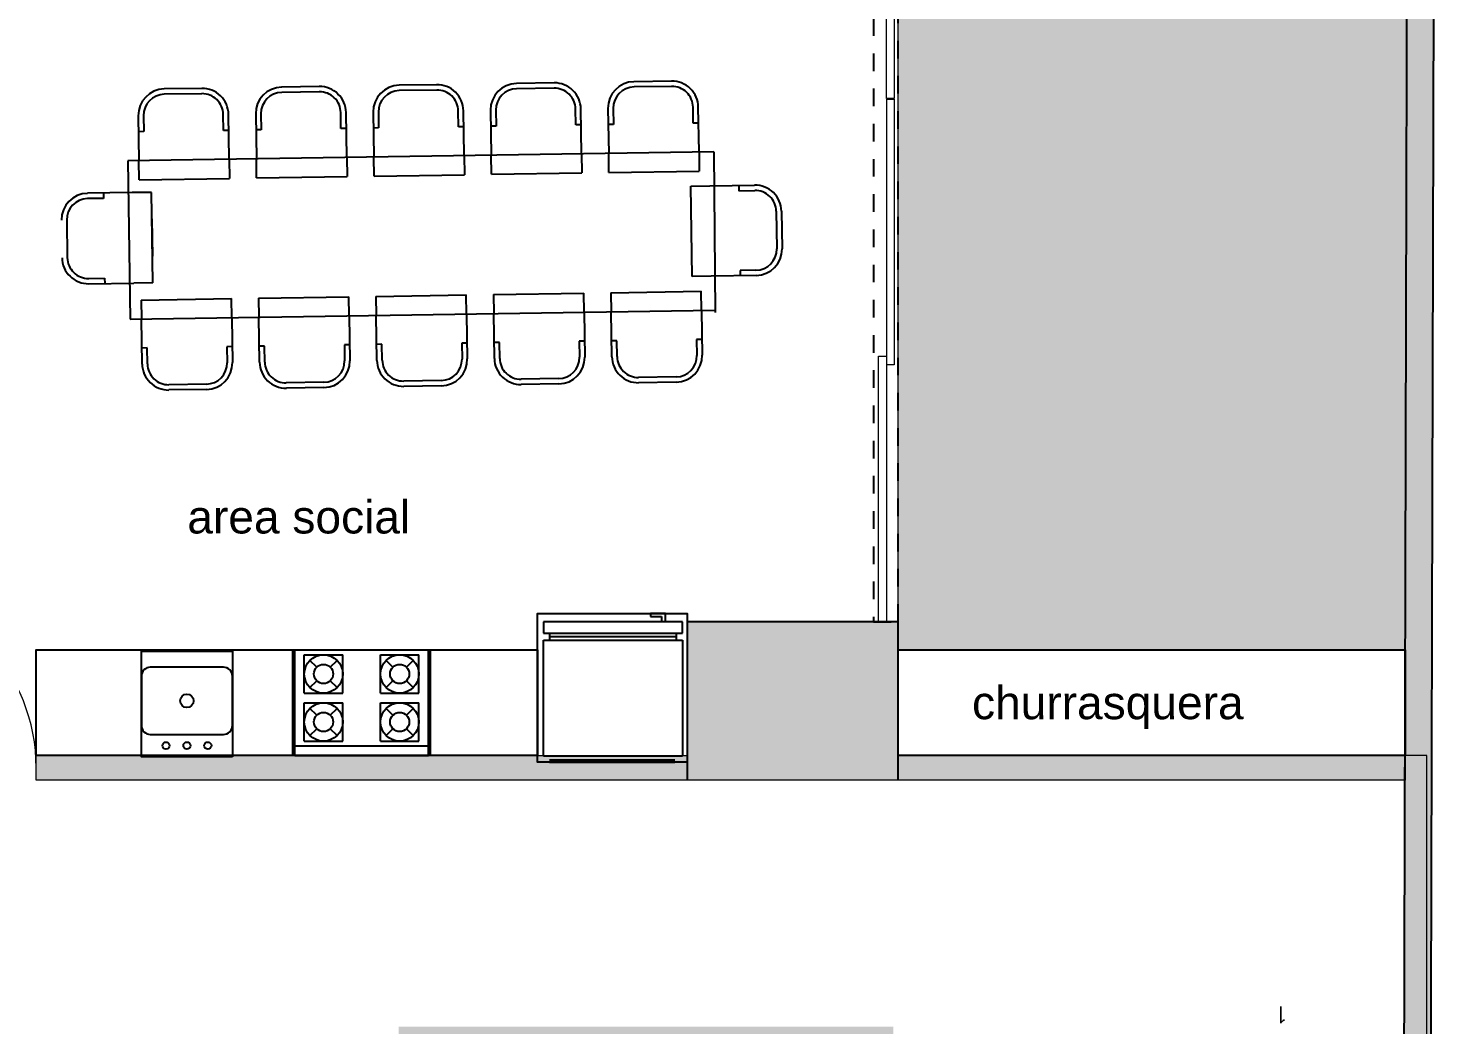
# Model space of a CAD drawing. Header units: metres. Extents: x -598 to 357, y -242 to 574.
# Drawn here: x -297.59 to -289.58, y 297.98 to 303.64 of the extents above; entities that cross this region are included whole.
import ezdxf

# ---------------------------------------------------------------- set-up
doc = ezdxf.new("R2010")
doc.units = ezdxf.units.M
doc.linetypes.add('xref_Nivel TIPICO$0$HIDDEN2', pattern=[0.1875, 0.125, -0.0625])
for name, color, linetype in [('000-GRADAS', 2, 'Continuous'), ('APTOS_SPZ_MCH_N2 MUNI$0$Muebles', 1, 'Continuous'), ('T-texto', 8, 'Continuous'), ('xref_Nivel TIPICO$0$C-cocinas', 1, 'Continuous'), ('xref_Nivel TIPICO$0$D-dintel mamposteria', 1, 'Continuous'), ('xref_Nivel TIPICO$0$H-hatch mamposteria', 8, 'Continuous'), ('xref_Nivel TIPICO$0$M-lavatrastos', 1, 'Continuous'), ('xref_Nivel TIPICO$0$M-refri', 1, 'Continuous'), ('xref_Nivel TIPICO$0$X-XREF', 7, 'Continuous'), ('ZXREF_GRADAS_Nx$0$GRADAS T', 8, 'Continuous')]:
    doc.layers.add(name, color=color, linetype=linetype)
for name, color, linetype, lineweight in [('Muro Mamspoteria', 5, 'Continuous', 9), ('PARQUEOS', 252, 'Continuous', 0), ('xref_Nivel PB$0$P-puerta', 1, 'Continuous', 18), ('xref_Nivel TIPICO$0$P-puerta', 1, 'Continuous', 18)]:
    doc.layers.add(name, color=color, linetype=linetype, lineweight=lineweight)
doc.styles.get("Standard").update_dxf_attribs({"font": 'arial.ttf'})
doc.styles.add('ZXREF_GRADAS_Nx$0$E-DIM', font='romans.shx')

# ---------------------------------------------------------------- blocks, each defined once
blk = doc.blocks.new('ZXREF_GRADAS_Nx')
at = {"layer": 'ZXREF_GRADAS_Nx$0$GRADAS T', "insert": (55.1355, 54.1931), "char_height": 0.0938, "attachment_point": 1, "style": 'ZXREF_GRADAS_Nx$0$E-DIM'}
blk.add_mtext_dynamic_manual_height_columns('1', width=0.006337, gutter_width=0.4688, heights=[0], dxfattribs=at)
blk = doc.blocks.new('*U311')
at = {"layer": 'xref_Nivel TIPICO$0$D-dintel mamposteria', "linetype": 'xref_Nivel TIPICO$0$HIDDEN2', "ltscale": 0.5}
blk.add_lwpolyline([(0.14, 0), (0, 0), (0, 5.0281), (0.14, 5.0281)], close=True, dxfattribs=at)
blk = doc.blocks.new('mesa')
at = {"layer": 'APTOS_SPZ_MCH_N2 MUNI$0$Muebles'}
for p, q in [((-294.3268, 305.5578), (-294.1135, 305.5611)), ((-294.3263, 305.5278), (-294.113, 305.5311)), ((-294.4705, 305.1505), (-294.4745, 305.4055)), ((-294.4431, 305.3154), (-294.4445, 305.4059)), ((-293.9912, 305.413), (-293.9898, 305.3224)), ((-293.9612, 305.4134), (-293.9572, 305.1585)), ((-294.4731, 305.3149), (-294.4431, 305.3154)), ((-293.9898, 305.3224), (-293.9598, 305.3229)), ((-294.6642, 305.1736), (-293.7508, 305.1804)), ((-294.6642, 305.1736), (-294.6125, 301.8442)), ((-294.4688, 305.0422), (-294.4705, 305.1505)), ((-294.4705, 305.1505), (-294.4705, 305.1505)), ((-293.9572, 305.1585), (-293.9555, 305.0502)), ((-293.7126, 301.8582), (-293.7642, 305.1803)), ((-294.6629, 305.0895), (-294.9179, 305.0856)), ((-294.8269, 305.057), (-294.9174, 305.0556)), ((-294.8273, 305.087), (-294.8269, 305.057)), ((-294.6629, 305.0895), (-294.5546, 305.0912)), ((-294.5466, 304.5779), (-294.5546, 305.0912)), ((-293.9555, 305.0502), (-294.4688, 305.0422)), ((-293.763, 305.1035), (-293.8714, 305.1018)), ((-293.8634, 304.5885), (-293.8714, 305.1018)), ((-293.763, 305.1035), (-293.5081, 305.1075)), ((-293.5986, 305.1061), (-293.5981, 305.0761)), ((-293.5981, 305.0761), (-293.5076, 305.0775)), ((-293.3858, 304.9593), (-293.3824, 304.746)), ((-293.3558, 304.9598), (-293.3524, 304.7465)), ((-295.0655, 304.9332), (-295.0622, 304.7199)), ((-295.0355, 304.9337), (-295.0322, 304.7204)), ((-294.9103, 304.6023), (-294.8198, 304.6037)), ((-294.9099, 304.5723), (-294.6549, 304.5762)), ((-294.8198, 304.6037), (-294.8193, 304.5737)), ((-294.5466, 304.5779), (-294.6549, 304.5762)), ((-293.8634, 304.5885), (-293.755, 304.5902)), ((-293.5001, 304.5942), (-293.755, 304.5902)), ((-293.5006, 304.6242), (-293.5911, 304.6228)), ((-293.5911, 304.6228), (-293.5906, 304.5928)), ((-294.6525, 304.4223), (-294.9075, 304.4183)), ((-294.8165, 304.3897), (-294.907, 304.3883)), ((-294.817, 304.4197), (-294.8165, 304.3897)), ((-294.6525, 304.4223), (-294.5442, 304.424)), ((-294.5362, 303.9107), (-294.5442, 304.424)), ((-293.7527, 304.4363), (-293.861, 304.4346)), ((-293.853, 303.9213), (-293.861, 304.4346)), ((-293.7527, 304.4363), (-293.4977, 304.4402)), ((-293.5882, 304.4388), (-293.5878, 304.4088)), ((-293.5878, 304.4088), (-293.4972, 304.4102)), ((-295.0551, 304.266), (-295.0518, 304.0527)), ((-295.0251, 304.2665), (-295.0218, 304.0532)), ((-293.3754, 304.2921), (-293.3721, 304.0788)), ((-293.3454, 304.2926), (-293.3421, 304.0793)), ((-294.9, 303.9351), (-294.8094, 303.9365)), ((-294.8995, 303.9051), (-294.6446, 303.909)), ((-294.8094, 303.9365), (-294.809, 303.9065)), ((-294.5362, 303.9107), (-294.6446, 303.909)), ((-293.853, 303.9213), (-293.7447, 303.923)), ((-293.4897, 303.927), (-293.7447, 303.923)), ((-293.4902, 303.957), (-293.5807, 303.9556)), ((-293.5807, 303.9556), (-293.5803, 303.9256)), ((-294.6422, 303.7551), (-294.8971, 303.7511)), ((-294.8066, 303.7525), (-294.8061, 303.7225)), ((-294.6422, 303.7551), (-294.5338, 303.7567)), ((-294.5259, 303.2435), (-294.5338, 303.7567)), ((-294.5338, 303.7567), (-294.5338, 303.7567)), ((-293.7423, 303.7691), (-293.8506, 303.7674)), ((-293.8506, 303.7674), (-293.8506, 303.7674)), ((-293.8426, 303.2541), (-293.8506, 303.7674)), ((-293.7423, 303.7691), (-293.4873, 303.773)), ((-293.5779, 303.7716), (-293.5774, 303.7416)), ((-294.8061, 303.7225), (-294.8967, 303.7211)), ((-293.5774, 303.7416), (-293.4869, 303.743)), ((-295.0448, 303.5988), (-295.0415, 303.3855)), ((-295.0148, 303.5993), (-295.0115, 303.3859)), ((-293.365, 303.6249), (-293.3617, 303.4116)), ((-293.335, 303.6254), (-293.3317, 303.4121)), ((-294.8896, 303.2678), (-294.7991, 303.2692)), ((-294.7991, 303.2692), (-294.7986, 303.2392)), ((-293.4798, 303.2897), (-293.5704, 303.2883)), ((-293.5704, 303.2883), (-293.5699, 303.2583)), ((-294.8891, 303.2378), (-294.6342, 303.2418)), ((-294.5259, 303.2435), (-294.6342, 303.2418)), ((-293.8426, 303.2541), (-293.7343, 303.2558)), ((-293.4794, 303.2597), (-293.7343, 303.2558)), ((-294.6318, 303.0878), (-294.8868, 303.0839)), ((-294.7957, 303.0553), (-294.8863, 303.0539)), ((-294.7962, 303.0853), (-294.7957, 303.0553)), ((-294.6318, 303.0878), (-294.5235, 303.0895)), ((-294.5155, 302.5762), (-294.5235, 303.0895)), ((-294.5235, 303.0895), (-294.5235, 303.0895)), ((-293.7319, 303.1018), (-293.8403, 303.1001)), ((-293.8403, 303.1001), (-293.8403, 303.1001)), ((-293.8323, 302.5869), (-293.8403, 303.1001)), ((-293.7319, 303.1018), (-293.477, 303.1058)), ((-293.5675, 303.1044), (-293.567, 303.0744)), ((-293.567, 303.0744), (-293.4765, 303.0758)), ((-293.3546, 302.9577), (-293.3513, 302.7444)), ((-293.3247, 302.9581), (-293.3213, 302.7448)), ((-295.0344, 302.9316), (-295.0311, 302.7183)), ((-295.0044, 302.932), (-295.0011, 302.7187)), ((-294.8792, 302.6006), (-294.7887, 302.602)), ((-294.8788, 302.5706), (-294.6238, 302.5746)), ((-294.7887, 302.602), (-294.7882, 302.572)), ((-294.5155, 302.5762), (-294.6238, 302.5746)), ((-293.8323, 302.5869), (-293.7239, 302.5885)), ((-293.469, 302.5925), (-293.7239, 302.5885)), ((-293.4695, 302.6225), (-293.56, 302.6211)), ((-293.56, 302.6211), (-293.5595, 302.5911)), ((-294.6214, 302.4206), (-294.8764, 302.4166)), ((-294.7854, 302.3881), (-294.8759, 302.3867)), ((-294.7858, 302.4181), (-294.7854, 302.3881)), ((-294.6214, 302.4206), (-294.5131, 302.4223)), ((-294.5051, 301.909), (-294.5131, 302.4223)), ((-294.5131, 302.4223), (-294.5131, 302.4223)), ((-293.7215, 302.4346), (-293.8299, 302.4329)), ((-293.8299, 302.4329), (-293.8299, 302.4329)), ((-293.8219, 301.9196), (-293.8299, 302.4329)), ((-293.7215, 302.4346), (-293.4666, 302.4386)), ((-293.5571, 302.4372), (-293.5567, 302.4072)), ((-293.5567, 302.4072), (-293.4661, 302.4086)), ((-295.024, 302.2643), (-295.0207, 302.051)), ((-294.994, 302.2648), (-294.9907, 302.0515)), ((-293.3443, 302.2904), (-293.341, 302.0771)), ((-293.3143, 302.2909), (-293.311, 302.0776)), ((-293.9203, 301.9858), (-294.4336, 301.9778)), ((-293.9203, 301.9858), (-293.9187, 301.8775)), ((-294.8689, 301.9334), (-294.7783, 301.9348)), ((-294.8684, 301.9034), (-294.6135, 301.9073)), ((-294.7783, 301.9348), (-294.7779, 301.9048)), ((-294.5051, 301.909), (-294.6135, 301.9073)), ((-294.4336, 301.9778), (-294.4319, 301.8695)), ((-294.2836, 301.9802), (-294.0703, 301.9835)), ((-293.8219, 301.9196), (-293.7136, 301.9213)), ((-293.4586, 301.9253), (-293.7136, 301.9213)), ((-293.4591, 301.9553), (-293.5496, 301.9539)), ((-293.5496, 301.9539), (-293.5492, 301.9239)), ((-294.6125, 301.8442), (-293.7126, 301.8582)), ((-294.4319, 301.8695), (-294.4319, 301.8695)), ((-294.4319, 301.8695), (-294.428, 301.6145)), ((-293.9147, 301.6225), (-293.9187, 301.8775)), ((-294.4294, 301.7051), (-294.3994, 301.7055)), ((-294.3994, 301.7055), (-294.398, 301.615)), ((-293.9461, 301.7126), (-293.9161, 301.713)), ((-293.9447, 301.622), (-293.9461, 301.7126)), ((-294.2761, 301.4969), (-294.0628, 301.5002))]:
    blk.add_line(p, q, dxfattribs=at)
for centre, radius, start, end in [((-294.3245, 305.4078), 0.15, 90.89034, 180.89034), ((-294.3245, 305.4078), 0.12, 90.89034, 180.89034), ((-294.1112, 305.4111), 0.15, 0.89034, 90.89034), ((-294.1112, 305.4111), 0.12, 0.89034, 90.89034), ((-294.9155, 304.9356), 0.15, 90.89034, 180.89034), ((-294.9155, 304.9356), 0.12, 90.89034, 180.89034), ((-293.5057, 304.9575), 0.15, 0.89034, 90.89034), ((-293.5057, 304.9575), 0.12, 0.89034, 90.89034), ((-294.9122, 304.7223), 0.15, 180.89034, 270.89034), ((-294.9122, 304.7223), 0.12, 180.89034, 270.89034), ((-293.5024, 304.7442), 0.12, 270.89034, 0.89034), ((-293.5024, 304.7442), 0.15, 270.89034, 0.89034), ((-294.9052, 304.2683), 0.15, 90.89034, 180.89034), ((-293.4954, 304.2903), 0.15, 0.89034, 90.89034), ((-293.4954, 304.2903), 0.12, 0.89034, 90.89034), ((-294.9052, 304.2683), 0.12, 90.89034, 180.89034), ((-293.4921, 304.0769), 0.12, 270.89034, 0.89034), ((-293.4921, 304.0769), 0.15, 270.89034, 0.89034), ((-294.9018, 304.055), 0.15, 180.89034, 270.89034), ((-294.9018, 304.055), 0.12, 180.89034, 270.89034), ((-294.8948, 303.6011), 0.15, 90.89034, 180.89034), ((-293.485, 303.623), 0.15, 0.89034, 90.89034), ((-294.8948, 303.6011), 0.12, 90.89034, 180.89034), ((-293.485, 303.623), 0.12, 0.89034, 90.89034), ((-294.8915, 303.3878), 0.15, 180.89034, 270.89034), ((-294.8915, 303.3878), 0.12, 180.89034, 270.89034), ((-293.4817, 303.4097), 0.12, 270.89034, 0.89034), ((-293.4817, 303.4097), 0.15, 270.89034, 0.89034), ((-294.8844, 302.9339), 0.15, 90.89034, 180.89034), ((-294.8844, 302.9339), 0.12, 90.89034, 180.89034), ((-293.4746, 302.9558), 0.15, 0.89034, 90.89034), ((-293.4746, 302.9558), 0.12, 0.89034, 90.89034), ((-294.8811, 302.7206), 0.15, 180.89034, 270.89034), ((-294.8811, 302.7206), 0.12, 180.89034, 270.89034), ((-293.4713, 302.7425), 0.12, 270.89034, 0.89034), ((-293.4713, 302.7425), 0.15, 270.89034, 0.89034), ((-294.8741, 302.2667), 0.15, 90.89034, 180.89034), ((-294.8741, 302.2667), 0.12, 90.89034, 180.89034), ((-293.4643, 302.2886), 0.15, 0.89034, 90.89034), ((-293.4643, 302.2886), 0.12, 0.89034, 90.89034), ((-293.4609, 302.0753), 0.12, 270.89034, 0.89034), ((-293.4609, 302.0753), 0.15, 270.89034, 0.89034), ((-294.8707, 302.0534), 0.15, 180.89034, 270.89034), ((-294.8707, 302.0534), 0.12, 180.89034, 270.89034), ((-294.278, 301.6169), 0.15, 180.89034, 270.89034), ((-294.278, 301.6169), 0.12, 180.89034, 270.89034), ((-294.0647, 301.6202), 0.12, 270.89034, 0.89034), ((-294.0647, 301.6202), 0.15, 270.89034, 0.89034)]:
    blk.add_arc(centre, radius, start, end, dxfattribs=at)
blk = doc.blocks.new('xref_Nivel TIPICO$0$P_REFRI')
at = {"layer": 'xref_Nivel TIPICO$0$M-refri'}
for p, q in [((-0.3562, 0), (0.3562, 0)), ((0.3985, -0.0343), (-0.3912, -0.0343)), ((-0.3912, -0.0343), (-0.3912, -0.6924)), ((-0.3562, -0.0132), (0.3562, -0.0132)), ((0.3985, -0.6924), (0.3985, -0.0343)), ((-0.3912, -0.6924), (0.3985, -0.6924)), ((-0.3563, -0.7319), (-0.3563, -0.6924)), ((0.3636, -0.7121), (-0.3563, -0.7121)), ((0.3636, -0.7319), (0.3636, -0.6924)), ((-0.3912, -0.7319), (0.3985, -0.7319)), ((-0.3912, -0.7977), (-0.3912, -0.7319)), ((0.3985, -0.7977), (-0.3912, -0.7977)), ((0.2795, -0.828), (0.2795, -0.7977)), ((0.3018, -0.7977), (0.3018, -0.8453)), ((0.3985, -0.7319), (0.3985, -0.7977)), ((0.2177, -0.8453), (0.2177, -0.828)), ((0.2177, -0.828), (0.2795, -0.828)), ((0.3018, -0.8453), (0.2177, -0.8453))]:
    blk.add_line(p, q, dxfattribs=at)
at = {"layer": 'xref_Nivel TIPICO$0$M-refri', "color": 8, "linetype": 'Continuous'}
blk.add_lwpolyline([(0.425, 0), (-0.425, 0), (-0.425, -0.8453), (0.425, -0.8453)], close=True, dxfattribs=at)
blk = doc.blocks.new('xref_Nivel TIPICO$0$MUKO02PL')
at = {"layer": 'xref_Nivel TIPICO$0$C-cocinas', "linetype": 'ByBlock'}
for p, q in [((0.38, 0), (-0.38, 0)), ((-0.38, 0), (-0.38, -0.6)), ((0.38, 0), (0.38, -0.6)), ((0.38, -0.0545), (-0.38, -0.0545)), ((-0.1073, -0.0818), (-0.3255, -0.0818)), ((-0.3255, -0.0818), (-0.3255, -0.3)), ((-0.2935, -0.1138), (-0.2549, -0.1523)), ((-0.1392, -0.1138), (-0.1778, -0.1523)), ((-0.1073, -0.0818), (-0.1073, -0.3)), ((0.1073, -0.0818), (0.1073, -0.3)), ((0.3255, -0.0818), (0.1073, -0.0818)), ((0.1392, -0.1138), (0.1778, -0.1523)), ((0.2935, -0.1138), (0.2549, -0.1523)), ((0.3255, -0.0818), (0.3255, -0.3)), ((-0.2549, -0.2295), (-0.2935, -0.268)), ((-0.1778, -0.2295), (-0.1392, -0.268)), ((0.1778, -0.2295), (0.1392, -0.268)), ((0.2549, -0.2295), (0.2935, -0.268)), ((-0.1073, -0.3), (-0.3255, -0.3)), ((0.3255, -0.3), (0.1073, -0.3)), ((-0.3255, -0.3545), (-0.3255, -0.5727)), ((-0.1073, -0.3545), (-0.3255, -0.3545)), ((-0.2935, -0.3865), (-0.2549, -0.4251)), ((-0.1392, -0.3865), (-0.1778, -0.4251)), ((-0.1073, -0.3545), (-0.1073, -0.5727)), ((0.1073, -0.3545), (0.1073, -0.5727)), ((0.3255, -0.3545), (0.1073, -0.3545)), ((0.1392, -0.3865), (0.1778, -0.4251)), ((0.2935, -0.3865), (0.2549, -0.4251)), ((0.3255, -0.3545), (0.3255, -0.5727)), ((-0.2549, -0.5022), (-0.2935, -0.5408)), ((-0.1778, -0.5022), (-0.1392, -0.5408)), ((0.1778, -0.5022), (0.1392, -0.5408)), ((0.2549, -0.5022), (0.2935, -0.5408)), ((0.38, -0.6), (-0.38, -0.6)), ((-0.1073, -0.5727), (-0.3255, -0.5727)), ((0.3255, -0.5727), (0.1073, -0.5727))]:
    blk.add_line(p, q, dxfattribs=at)
at = {"layer": 'xref_Nivel TIPICO$0$C-cocinas', "color": 8, "linetype": 'ByBlock'}
blk.add_lwpolyline([(-0.39, 0), (0.39, 0), (0.39, -0.6), (-0.39, -0.6)], close=True, dxfattribs=at)
at = {"layer": 'xref_Nivel TIPICO$0$C-cocinas', "linetype": 'ByBlock'}
for centre, radius in [((-0.2164, -0.1909), 0.1091), ((-0.2164, -0.1909), 0.0545), ((0.2164, -0.1909), 0.1091), ((0.2164, -0.1909), 0.0545), ((-0.2164, -0.4636), 0.1091), ((0.2164, -0.4636), 0.1091), ((-0.2164, -0.4636), 0.0545), ((0.2164, -0.4636), 0.0545)]:
    blk.add_circle(centre, radius, dxfattribs=at)
blk = doc.blocks.new('xref_Nivel TIPICO$0$SINK')
at = {"layer": 'xref_Nivel TIPICO$0$M-lavatrastos', "color": 8}
blk.add_lwpolyline([(-0.4518, 0), (0.0654, 0), (0.0654, -0.6), (-0.4518, -0.6)], close=True, dxfattribs=at)
at = {"layer": 'xref_Nivel TIPICO$0$M-lavatrastos'}
blk.add_lwpolyline([(0.0654, -0.1778, 0.414214), (0.0146, -0.127), (-0.401, -0.127, 0.414214), (-0.4518, -0.1778), (-0.4518, -0.4572, 0.414214), (-0.401, -0.508), (0.0146, -0.508, 0.414214), (0.0654, -0.4572)], format="xyb", close=True, dxfattribs=at)
for centre, radius in [((-0.3121, -0.0635), 0.0201), ((-0.1932, -0.0635), 0.0201), ((-0.0743, -0.0635), 0.0201), ((-0.1932, -0.3175), 0.0381)]:
    blk.add_circle(centre, radius, dxfattribs=at)
blk = doc.blocks.new('xref_Nivel PB$0$Familia Puertas - P-7-13066183-AMUEBLADAS N8 _18_34')
at = {"layer": 'xref_Nivel PB$0$P-puerta'}
for p, q in [((-0.4492, 1), (-0.5, 1)), ((-0.5, 1), (-0.5, 0)), ((-0.4492, 0), (-0.4492, 1)), ((-0.5, 0), (-0.4492, 0))]:
    blk.add_line(p, q, dxfattribs=at)
at = {"layer": 'xref_Nivel PB$0$P-puerta', "color": 8, "true_color": 0x808080}
blk.add_arc((-0.4972, 0.0006), 1.0022, 359.96451, 87.98542, dxfattribs=at)

msp = doc.modelspace()

# ---------------------------------------------------------------- hatches: boundary and pattern name
at = {"true_color": 0x939598}
h = msp.add_hatch(color=252, dxfattribs=at)
h.dxf.hatch_style = 1
h.paths.add_polyline_path([(-292.6502, 300.2671), (-293.8502, 300.2671), (-293.8502, 299.3671), (-292.6502, 299.3671)])
at = {"layer": 'PARQUEOS', "true_color": 0xafd9aa, "transparency": 33554495}
h = msp.add_hatch(color=9, dxfattribs=at)
h.dxf.hatch_style = 1
h.paths.add_polyline_path([(-289.7469, 308.5482), (-292.6526, 308.5482), (-292.6526, 307.7882), (-292.6502, 300.1071), (-289.7549, 300.1071)])
at = {"layer": 'xref_Nivel TIPICO$0$H-hatch mamposteria', "transparency": 33554585}
h = msp.add_hatch(color=256, dxfattribs=at)
h.dxf.hatch_style = 1
h.paths.add_polyline_path([(-289.5792, 315.2369), (-296.7404, 315.1954), (-299.427, 315.2031), (-299.6598, 315.222), (-300.0107, 315.2296), (-304.7573, 315.2341), (-307.5183, 315.243), (-309.5739, 315.2369), (-309.6486, 273.7149), (-309.4986, 273.7149), (-309.4241, 315.0873), (-307.5183, 315.093), (-304.7577, 315.0841), (-301.5387, 315.081), (-301.5387, 315.1523), (-300.6387, 315.1523), (-300.6387, 315.0802), (-300.0124, 315.0796), (-299.6675, 315.0722), (-299.4333, 315.0531), (-296.7402, 315.0454), (-293.5471, 315.0639), (-293.5471, 315.1253), (-292.6471, 315.1253), (-292.6471, 315.0691), (-289.7296, 315.086), (-289.8102, 284.5296), (-289.6598, 284.5296)])
h = msp.add_hatch(color=256, dxfattribs=at)
h.dxf.hatch_style = 1
h.paths.add_polyline_path([(-293.8502, 299.3671), (-297.5487, 299.3671), (-297.5487, 299.5071), (-293.8502, 299.5071)], flags=17)
h.paths.add_polyline_path([(-296.8109, 307.9951), (-296.8109, 307.8551), (-299.1387, 307.8551), (-299.1387, 307.9951)])
h.paths.add_polyline_path([(-289.7711, 299.5071), (-289.7711, 299.3671), (-292.6502, 299.3671), (-292.6502, 299.5071)])
h.paths.add_polyline_path([(-294.0603, 291.8764), (-293.7821, 291.8773), (-293.7788, 291.6773), (-294.0782, 291.6764), (-294.0782, 291.7068), (-294.0984, 291.7068)], flags=16)
h.paths.add_polyline_path([(-292.6864, 290.9773), (-292.8864, 290.9773)], flags=16)
edge = h.paths.add_edge_path()
edge.add_line((-293.7788, 291.8773), (-293.7788, 291.6773))
edge.add_line((-292.6788, 290.9773), (-292.6788, 289.2277))
edge.add_line((-292.6788, 289.2277), (-295.6387, 289.2277))
edge.add_line((-295.6387, 289.2277), (-295.6387, 291.8764))
edge.add_line((-295.6387, 291.8764), (-295.1571, 291.8764))
edge.add_line((-295.489, 296.0877), (-295.4898, 296.0877))
edge.add_line((-295.139, 291.6764), (-295.139, 291.7068))
edge.add_line((-295.139, 291.7068), (-295.121, 291.7068))
edge.add_line((-295.121, 291.7068), (-295.1571, 291.8764))
edge.add_line((-295.4387, 291.6773), (-295.139, 291.6773))
edge.add_line((-292.8864, 290.9773), (-292.8864, 289.4277))
edge.add_line((-292.8864, 289.4277), (-295.4387, 289.4277))
edge.add_line((-295.4387, 289.4277), (-295.4387, 291.6773))
edge.add_line((-300.6387, 304.4382), (-307.1387, 304.4382))
edge.add_line((-300.6387, 307.7882), (-300.6387, 304.4382))
edge.add_line((-300.7787, 307.7882), (-300.6387, 307.7882))
edge.add_line((-300.7787, 307.7882), (-300.7787, 304.5782))
edge.add_line((-300.7787, 304.5782), (-307.1387, 304.5782))
h.paths.add_polyline_path([(-295.4898, 297.1277), (-295.3498, 297.1277), (-295.3498, 297.8278), (-292.8788, 297.8278), (-292.8788, 296.2277), (-295.4898, 296.2277), (-295.4889, 293.7277), (-294.8918, 293.7277), (-294.8557, 293.8973), (-294.8737, 293.8973), (-294.8737, 293.9277), (-295.289, 293.9277), (-295.289, 296.0277), (-292.8864, 296.0277), (-292.8864, 293.9277), (-293.8128, 293.9277), (-293.8128, 293.8973), (-293.8331, 293.8973), (-293.795, 293.7277), (-292.8188, 293.7277), (-292.8188, 292.6773), (-292.6788, 292.6773), (-292.6788, 294.3778), (-289.7842, 294.3778), (-289.7837, 294.5778), (-292.6788, 294.5778), (-292.6788, 296.2277), (-292.6788, 297.9678), (-292.8188, 297.9678), (-295.4898, 297.9678), (-295.4898, 297.8278)])

# ---------------------------------------------------------------- linework, layer by layer
at = {"color": 252, "true_color": 0x939598}
msp.add_lwpolyline([(-292.6502, 299.3671), (-292.6502, 300.2671), (-293.8502, 300.2671), (-293.8502, 299.3671)], dxfattribs=at)
at = {"layer": '000-GRADAS', "color": 5}
msp.add_lwpolyline([(-289.8102, 284.5296), (-289.7296, 315.086), (-296.7402, 315.0454), (-299.4333, 315.0531), (-299.6675, 315.0722), (-300.0124, 315.0796), (-304.7577, 315.0841), (-307.5183, 315.093), (-309.4241, 315.0873), (-309.4986, 273.7149), (-309.6486, 273.7149), (-309.5739, 315.2369), (-307.5183, 315.243), (-304.7573, 315.2341), (-300.0107, 315.2296), (-299.6598, 315.222), (-299.427, 315.2031), (-296.7404, 315.1954), (-289.5792, 315.2369), (-289.6598, 284.5296)], dxfattribs=at)
at = {"layer": 'Muro Mamspoteria'}
for points in [[(-289.7711, 299.3671), (-297.5487, 299.3671), (-297.5487, 299.5071), (-293.8502, 299.5071)], [(-292.6502, 299.5071), (-289.7711, 299.5071)], [(-289.7711, 299.5071), (-289.7711, 299.3671)]]:
    msp.add_lwpolyline(points, dxfattribs=at)
at = {"layer": 'PARQUEOS'}
msp.add_lwpolyline([(-307.1387, 275.0136), (-289.6848, 275.0136), (-289.6598, 284.4796), (-292.0834, 284.4796), (-292.0834, 289.1277), (-289.7978, 289.1277), (-289.6478, 289.1277), (-289.6478, 299.5071), (-292.6502, 299.5072), (-292.6502, 315.2191), (-307.1387, 315.2191), (-307.1387, 275.0136)], dxfattribs=at)
at = {"layer": 'xref_Nivel TIPICO$0$C-cocinas'}
msp.add_lwpolyline([(-294.7002, 300.1071), (-294.7002, 299.5071), (-297.5487, 299.5072), (-297.5487, 300.1072)], close=True, dxfattribs=at)
msp.add_lwpolyline([(-292.6502, 300.1072), (-289.7699, 300.1071), (-289.7699, 299.5071), (-292.6502, 299.5072)], dxfattribs=at)
at = {"layer": 'xref_Nivel TIPICO$0$P-puerta'}
msp.add_line((-292.7177, 303.2357), (-292.7177, 300.2671), dxfattribs=at)
msp.add_lwpolyline([(-292.7177, 304.7475), (-292.6727, 304.7475), (-292.6727, 303.2382), (-292.7177, 303.2382)], close=True, dxfattribs=at)
for points in [[(-292.7177, 303.2357), (-292.6727, 303.2357), (-292.6727, 301.7264), (-292.7177, 301.7264)], [(-292.7627, 300.2671), (-292.7627, 301.7764), (-292.7177, 301.7764)]]:
    msp.add_lwpolyline(points, dxfattribs=at)

# ---------------------------------------------------------------- block references
at = {"layer": 'Muro Mamspoteria', "lineweight": 0, "xscale": -1}
msp.add_blockref('*U311', (-292.6502, 300.2671), dxfattribs=at)
at = {"layer": 'Muro Mamspoteria', "rotation": 270}
msp.add_blockref('mesa', (-598.8719, 8.2725), dxfattribs=at)
at = {"layer": 'xref_Nivel PB$0$P-puerta', "color": 8, "true_color": 0x808080, "xscale": 0.9950972616974553, "yscale": 0.9950972616974553, "zscale": 0.9950972616974553, "rotation": 359.7140821724741}
msp.add_blockref('xref_Nivel PB$0$Familia Puertas - P-7-13066183-AMUEBLADAS N8 _18_34', (-298.0511, 299.4397), dxfattribs=at)
at = {"layer": 'xref_Nivel TIPICO$0$C-cocinas', "rotation": 180}
msp.add_blockref('xref_Nivel TIPICO$0$MUKO02PL', (-295.6994, 299.5071), dxfattribs=at)
at = {"layer": 'xref_Nivel TIPICO$0$M-lavatrastos', "rotation": 180}
msp.add_blockref('xref_Nivel TIPICO$0$SINK', (-296.8853, 299.5006), dxfattribs=at)
at = {"layer": 'xref_Nivel TIPICO$0$M-refri', "xscale": -1, "rotation": 180}
msp.add_blockref('xref_Nivel TIPICO$0$P_REFRI', (-294.2752, 299.4696), dxfattribs=at)
at = {"layer": 'xref_Nivel TIPICO$0$X-XREF', "rotation": 180}
msp.add_blockref('ZXREF_GRADAS_Nx', (-235.2965, 352.1815), dxfattribs=at)

# ---------------------------------------------------------------- texts
at = {"layer": 'T-texto', "char_height": 0.1875, "attachment_point": 3}
for s, insert in [('area social', (-295.4231, 300.9561)), ('churrasquera', (-290.688, 299.9013))]:
    msp.add_mtext_dynamic_manual_height_columns(s, width=1.695441, gutter_width=0.9375, heights=[0], dxfattribs=dict(at, insert=insert))

doc.saveas('drawing.dxf')
